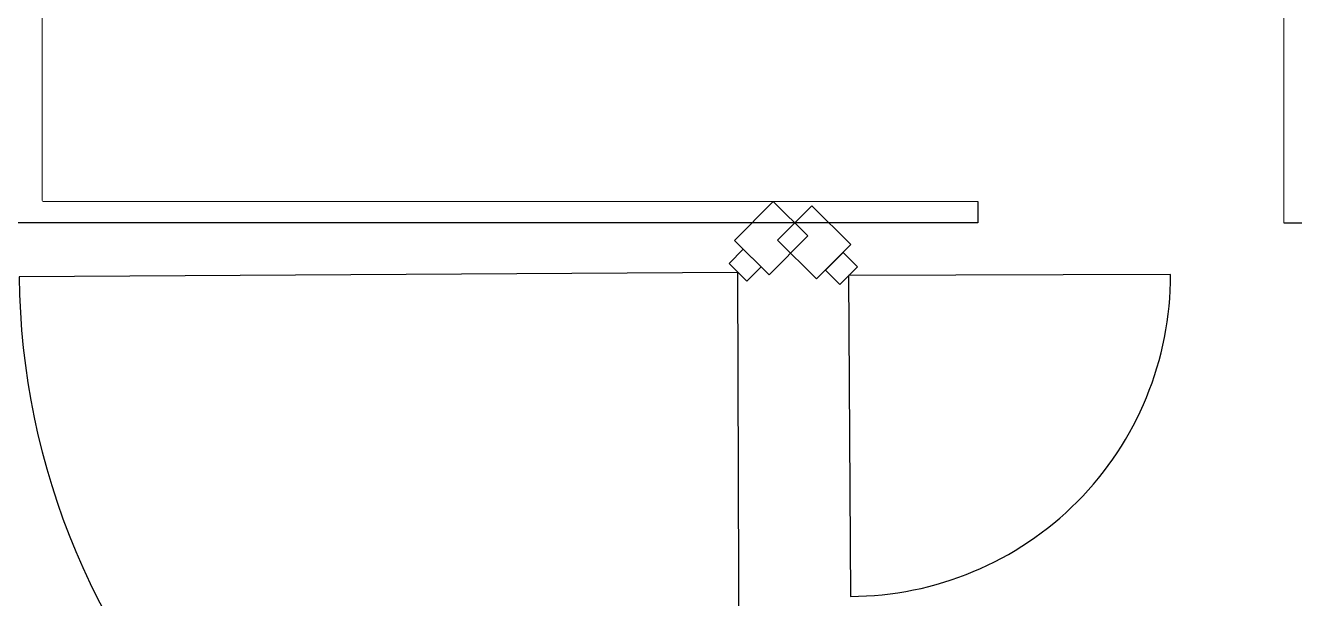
# Model space of a CAD drawing. Header units: millimetres. Extents: x 10.1 to 89.3, y 2.6 to 32.6.
# Drawn here: x 36.48 to 45.31, y 17.44 to 21.43 of the extents above; entities that cross this region are included whole.
import ezdxf

# ---------------------------------------------------------------- set-up
doc = ezdxf.new("R2010")
doc.units = ezdxf.units.MM
doc.layers.add('cameras', color=7, linetype='Continuous')

msp = doc.modelspace()

# ---------------------------------------------------------------- linework, layer by layer
for p, q in [((43.1069, 20.2059), (43.1069, 20.0564)), ((43.1069, 20.0564), (36.0683, 20.0564)), ((45.2365, 20.0564), (45.386, 20.0564))]:
    msp.add_line(p, q)
at = {"color": 7, "lineweight": 0}
msp.add_lwpolyline([(36.5976, 27.3083), (36.5976, 20.2159, 0.414214), (36.6076, 20.2059), (43.1069, 20.2059)], format="xyb", dxfattribs=at)
msp.add_lwpolyline([(45.2365, 27.3083), (45.2365, 20.0564)], dxfattribs=at)
at = {"layer": 'cameras'}
for points in [[(41.6847, 20.2052), (41.415, 19.9338), (41.655, 19.6953), (41.9247, 19.9666)], [(41.7152, 19.9364), (41.9865, 19.6667), (42.2251, 19.9067), (41.9537, 20.1764)], [(41.5997, 19.7503), (41.5004, 19.6504), (41.3768, 19.7733), (41.476, 19.8732)], [(42.17, 19.8513), (42.2699, 19.7521), (42.147, 19.6284), (42.0471, 19.7276)]]:
    msp.add_lwpolyline(points, close=True, dxfattribs=at)
at = {"layer": 'cameras', "color": 30}
for points in [[(41.4386, 19.7119), (36.4387, 19.6813, 0.198912), (37.9248, 16.1548, 0.198116), (41.4539, 14.7119)], [(42.2221, 17.4569, 0.414214), (44.4486, 19.6971), (42.2084, 19.6902)]]:
    msp.add_lwpolyline(points, format="xyb", close=True, dxfattribs=at)

doc.saveas('drawing.dxf')
